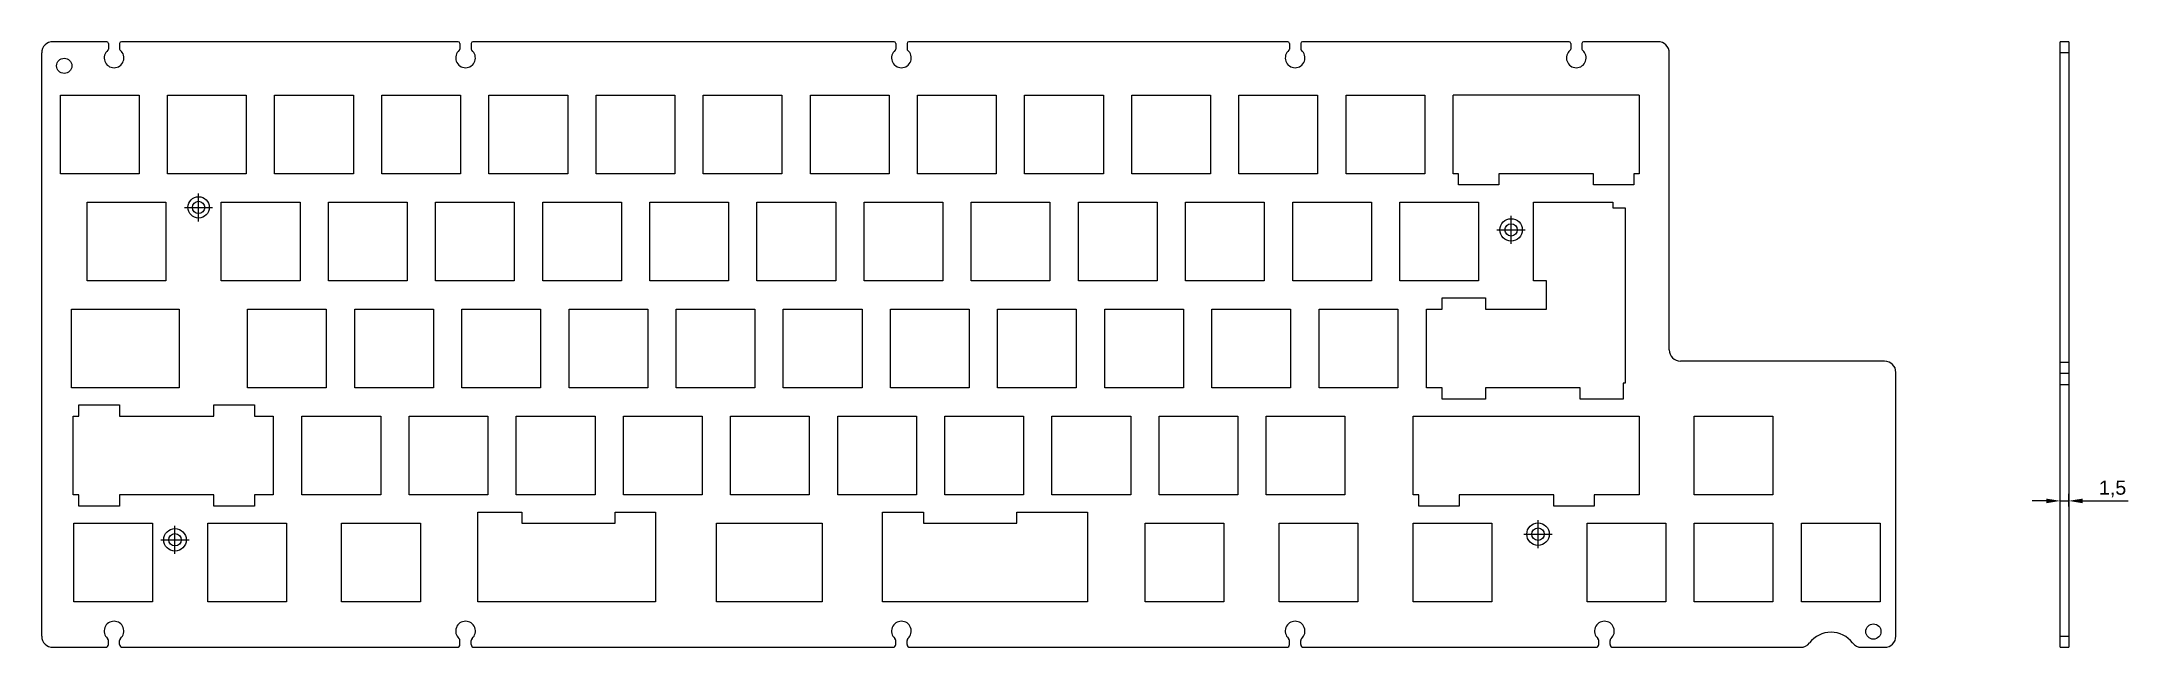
# Model space of a CAD drawing. Header units: millimetres. Extents: x 492 to 863, y 318 to 426.
import ezdxf

# ---------------------------------------------------------------- set-up
doc = ezdxf.new("R2010")
doc.units = ezdxf.units.MM
doc.layers.add('尺寸', color=3, linetype='Continuous')
doc.layers.add('도면층1', color=7, linetype='Continuous')
doc.styles.get("Standard").update_dxf_attribs({"font": 'Arial.ttf'})
doc.dimstyles.new('Annotative', dxfattribs={"dimscale": 0, "dimtxt": 2.5, "dimasz": 2.5, "dimexe": 1.25, "dimexo": 0.625, "dimtad": 1, "dimtxsty": 'Standard', "dimcen": 2.5, "dimadec": 0, "dimazin": 0, "dimtfac": 1, "dimtmove": 0, "dimatfit": 3, "dimfxl": 1, "dimarcsym": 0})

# ---------------------------------------------------------------- blocks, each defined once
blk = doc.blocks.new('*D7')
at = {"layer": 'Defpoints', "color": 0, "transparency": 16777216}
for p in [(850.85, 342.59), (852.35, 344.23), (852.35, 342.59)]:
    blk.add_point(p, dxfattribs=at)
at = {"layer": '尺寸', "color": 0, "lineweight": -2, "transparency": 16777216}
for p, q in [((850.85, 343.22), (850.85, 345.48)), ((852.35, 343.22), (852.35, 345.48)), ((848.35, 344.23), (845.85, 344.23)), ((850.85, 344.23), (852.35, 344.23)), ((854.85, 344.23), (862.94, 344.23))]:
    blk.add_line(p, q, dxfattribs=at)
at = {"layer": '尺寸', "color": 0, "transparency": 16777216}
for points in [[(848.35, 344.64), (848.35, 343.81), (850.85, 344.23)], [(854.85, 344.64), (854.85, 343.81), (852.35, 344.23)]]:
    blk.add_solid(points, dxfattribs=at)
at = {"layer": '尺寸', "color": 0, "transparency": 16777216, "insert": (860.15, 346.35), "char_height": 2.5, "attachment_point": 5}
blk.add_mtext('1,5', dxfattribs=at)

msp = doc.modelspace()

# ---------------------------------------------------------------- linework, layer by layer
at = {"color": 1, "linetype": 'Continuous'}
for p, q in [((491.944, 320.171), (491.944, 423.95)), ((819.619, 369.101), (783.32, 369.101))]:
    msp.add_line(p, q, dxfattribs=at)
at = {"color": 7, "linetype": 'Continuous'}
for p, q in [((503.5, 425.95), (493.944, 425.95)), ((503.8, 425.65), (503.8, 424.646)), ((505.8, 425.65), (505.8, 424.646)), ((566, 425.95), (506.1, 425.95)), ((566.3, 425.65), (566.3, 424.646)), ((568.3, 425.65), (568.3, 424.646)), ((643.5, 425.95), (568.6, 425.95)), ((643.8, 425.65), (643.8, 424.646)), ((645.8, 425.65), (645.8, 424.646)), ((713.5, 425.95), (646.1, 425.95)), ((713.8, 425.65), (713.8, 424.646)), ((715.8, 425.65), (715.8, 424.646)), ((763.5, 425.95), (716.1, 425.95)), ((763.8, 425.65), (763.8, 424.646)), ((765.8, 425.65), (765.8, 424.646)), ((779.32, 425.95), (766.1, 425.95)), ((781.32, 371.101), (781.32, 423.95)), ((850.853, 318.171), (850.853, 425.95)), ((852.353, 425.95), (850.853, 425.95)), ((852.353, 423.95), (850.853, 423.95)), ((852.353, 425.95), (852.353, 318.171)), ((495.257, 402.451), (495.257, 416.45)), ((495.257, 416.45), (509.256, 416.45)), ((509.256, 416.45), (509.256, 402.451)), ((514.307, 402.451), (514.307, 416.45)), ((514.307, 416.45), (528.306, 416.45)), ((528.306, 416.45), (528.306, 402.451)), ((533.357, 402.451), (533.357, 416.45)), ((533.357, 416.45), (547.356, 416.45)), ((547.356, 416.45), (547.356, 402.451)), ((552.407, 402.451), (552.407, 416.45)), ((552.407, 416.45), (566.406, 416.45)), ((566.406, 416.45), (566.406, 402.451)), ((571.457, 402.451), (571.457, 416.45)), ((571.457, 416.45), (585.457, 416.45)), ((585.457, 416.45), (585.457, 402.451)), ((590.507, 402.451), (590.507, 416.45)), ((590.507, 416.45), (604.507, 416.45)), ((604.507, 416.45), (604.507, 402.451)), ((609.557, 402.451), (609.557, 416.45)), ((609.557, 416.45), (623.557, 416.45)), ((623.557, 416.45), (623.557, 402.451)), ((628.607, 402.451), (628.607, 416.45)), ((628.607, 416.45), (642.607, 416.45)), ((642.607, 416.45), (642.607, 402.451)), ((647.657, 402.451), (647.657, 416.45)), ((647.657, 416.45), (661.657, 416.45)), ((661.657, 416.45), (661.657, 402.451)), ((666.707, 402.451), (666.707, 416.45)), ((666.707, 416.45), (680.707, 416.45)), ((680.707, 416.45), (680.707, 402.451)), ((685.757, 402.451), (685.757, 416.45)), ((685.757, 416.45), (699.757, 416.45)), ((699.757, 416.45), (699.757, 402.451)), ((704.807, 416.45), (718.807, 416.45)), ((704.807, 402.451), (704.807, 416.45)), ((718.807, 416.45), (718.807, 402.451)), ((723.857, 416.45), (737.857, 416.45)), ((723.857, 402.451), (723.857, 416.45)), ((737.857, 416.45), (737.857, 402.451)), ((775.957, 416.45), (742.907, 416.45)), ((742.907, 402.45), (742.907, 416.45)), ((775.957, 416.45), (775.957, 402.45)), ((509.256, 402.451), (495.257, 402.451)), ((528.306, 402.451), (514.307, 402.451)), ((547.356, 402.451), (533.357, 402.451)), ((566.406, 402.451), (552.407, 402.451)), ((585.457, 402.451), (571.457, 402.451)), ((604.507, 402.451), (590.507, 402.451)), ((623.557, 402.451), (609.557, 402.451)), ((642.607, 402.451), (628.607, 402.451)), ((661.657, 402.451), (647.657, 402.451)), ((680.707, 402.451), (666.707, 402.451)), ((699.757, 402.451), (685.757, 402.451)), ((718.807, 402.451), (704.807, 402.451)), ((737.857, 402.451), (723.857, 402.451)), ((743.827, 402.45), (742.907, 402.45)), ((743.827, 400.45), (743.827, 402.45)), ((767.827, 402.451), (751.027, 402.451)), ((751.027, 402.451), (751.027, 400.45)), ((767.827, 400.45), (767.827, 402.451)), ((775.957, 402.45), (775.027, 402.45)), ((775.027, 402.45), (775.027, 400.45)), ((500.019, 383.401), (500.019, 397.4)), ((500.019, 397.4), (514.019, 397.4)), ((514.019, 397.4), (514.019, 383.401)), ((751.027, 400.45), (743.827, 400.45)), ((757.194, 397.4), (771.274, 397.401)), ((757.194, 383.401), (757.194, 397.4)), ((775.027, 400.45), (767.827, 400.45)), ((771.274, 397.401), (771.274, 396.371)), ((771.274, 396.371), (773.504, 396.371)), ((773.504, 396.371), (773.504, 365.171)), ((514.019, 383.401), (500.019, 383.401)), ((759.504, 383.401), (757.194, 383.401)), ((759.504, 378.351), (759.504, 383.401)), ((740.95, 380.351), (748.654, 380.351)), ((740.95, 378.351), (740.95, 380.351)), ((748.654, 380.351), (748.654, 378.351)), ((497.26, 364.351), (497.26, 378.35)), ((497.26, 378.35), (516.4, 378.35)), ((516.4, 378.35), (516.4, 364.351)), ((738.144, 378.351), (740.95, 378.351)), ((738.144, 364.351), (738.144, 378.351)), ((748.654, 378.351), (759.504, 378.351)), ((850.853, 368.901), (852.353, 368.901)), ((516.4, 364.351), (497.26, 364.351)), ((740.95, 364.351), (738.144, 364.351)), ((740.95, 362.351), (740.95, 364.351)), ((765.454, 364.351), (748.654, 364.351)), ((748.654, 364.351), (748.654, 362.351)), ((765.454, 362.351), (765.454, 364.351)), ((773.504, 365.171), (773.149, 365.171)), ((773.149, 365.171), (773.149, 362.351)), ((821.619, 320.171), (821.619, 367.101)), ((852.353, 366.901), (850.853, 366.901)), ((852.353, 364.901), (850.853, 364.901)), ((498.558, 359.301), (498.558, 361.301)), ((498.558, 361.301), (505.758, 361.301)), ((505.758, 361.301), (505.758, 359.301)), ((522.558, 359.301), (522.558, 361.301)), ((522.558, 361.301), (529.758, 361.301)), ((529.758, 361.301), (529.758, 359.301)), ((748.654, 362.351), (740.95, 362.351)), ((773.149, 362.351), (765.454, 362.351)), ((497.558, 345.301), (497.558, 359.301)), ((497.558, 359.301), (498.558, 359.301)), ((505.758, 359.301), (522.558, 359.301)), ((529.758, 359.301), (533.068, 359.301)), ((533.068, 359.301), (533.068, 345.301)), ((735.806, 359.3), (775.956, 359.3)), ((735.806, 345.3), (735.806, 359.3)), ((775.956, 359.3), (775.956, 345.3)), ((785.77, 359.3), (799.769, 359.3)), ((785.77, 345.301), (785.77, 359.3)), ((799.769, 359.3), (799.769, 345.301)), ((498.558, 345.301), (497.558, 345.301)), ((498.558, 343.301), (498.558, 345.301)), ((505.758, 345.301), (505.758, 343.301)), ((522.558, 345.301), (505.758, 345.301)), ((522.558, 343.301), (522.558, 345.301)), ((529.758, 345.301), (529.758, 343.301)), ((533.068, 345.301), (529.758, 345.301)), ((736.786, 345.3), (735.806, 345.3)), ((736.786, 343.3), (736.786, 345.3)), ((760.786, 345.301), (743.986, 345.301)), ((743.986, 345.301), (743.986, 343.3)), ((760.786, 343.3), (760.786, 345.301)), ((775.956, 345.3), (767.986, 345.3)), ((767.986, 345.3), (767.986, 343.3)), ((799.769, 345.301), (785.77, 345.301)), ((505.758, 343.301), (498.558, 343.301)), ((529.758, 343.301), (522.558, 343.301)), ((569.5, 326.251), (569.5, 342.251)), ((569.5, 342.251), (577.3, 342.251)), ((577.3, 342.251), (577.3, 340.251)), ((593.9, 340.251), (593.9, 342.251)), ((593.9, 342.251), (601.1, 342.251)), ((601.1, 342.251), (601.1, 326.251)), ((641.44, 342.251), (648.74, 342.251)), ((641.44, 326.251), (641.44, 342.251)), ((648.74, 342.251), (648.74, 340.251)), ((665.34, 342.251), (677.899, 342.251)), ((665.34, 340.251), (665.34, 342.251)), ((677.899, 342.251), (677.899, 326.251)), ((743.986, 343.3), (736.786, 343.3)), ((767.986, 343.3), (760.786, 343.3)), ((497.637, 326.251), (497.637, 340.25)), ((497.637, 340.25), (511.637, 340.25)), ((511.637, 340.25), (511.637, 326.251)), ((521.451, 326.251), (521.451, 340.25)), ((521.451, 340.25), (535.45, 340.25)), ((535.45, 340.25), (535.45, 326.251)), ((545.262, 326.251), (545.262, 340.25)), ((545.262, 340.25), (559.262, 340.25)), ((559.262, 340.25), (559.262, 326.251)), ((577.3, 340.251), (593.9, 340.251)), ((611.94, 326.251), (611.94, 340.251)), ((611.94, 340.251), (630.7, 340.251)), ((630.7, 340.251), (630.7, 326.251)), ((648.74, 340.251), (665.34, 340.251)), ((688.137, 340.25), (702.138, 340.25)), ((688.137, 326.251), (688.137, 340.25)), ((702.138, 340.25), (702.138, 326.251)), ((711.951, 340.25), (725.95, 340.25)), ((711.951, 326.251), (711.951, 340.25)), ((725.95, 340.25), (725.95, 326.251)), ((735.762, 340.25), (749.763, 340.25)), ((735.762, 326.251), (735.762, 340.25)), ((749.763, 340.25), (749.763, 326.251)), ((766.72, 340.25), (780.719, 340.25)), ((766.72, 326.251), (766.72, 340.25)), ((780.719, 340.25), (780.719, 326.251)), ((785.77, 340.25), (799.769, 340.25)), ((785.77, 326.251), (785.77, 340.25)), ((799.769, 340.25), (799.769, 326.251)), ((804.82, 340.25), (818.819, 340.25)), ((804.82, 326.251), (804.82, 340.25)), ((818.819, 340.25), (818.819, 326.251)), ((511.637, 326.251), (497.637, 326.251)), ((535.45, 326.251), (521.451, 326.251)), ((559.262, 326.251), (545.262, 326.251)), ((601.1, 326.251), (569.5, 326.251)), ((630.7, 326.251), (611.94, 326.251)), ((677.899, 326.251), (641.44, 326.251)), ((702.138, 326.251), (688.137, 326.251)), ((725.95, 326.251), (711.951, 326.251)), ((749.763, 326.251), (735.762, 326.251)), ((780.719, 326.251), (766.72, 326.251)), ((799.769, 326.251), (785.77, 326.251)), ((818.819, 326.251), (804.82, 326.251)), ((503.8, 318.671), (503.8, 319.384)), ((505.8, 318.671), (505.8, 319.384)), ((566.3, 318.671), (566.3, 319.384)), ((568.3, 318.671), (568.3, 319.384)), ((643.8, 318.671), (643.8, 319.384)), ((645.8, 318.671), (645.8, 319.384)), ((713.8, 318.671), (713.8, 319.384)), ((715.8, 318.671), (715.8, 319.384)), ((768.8, 318.671), (768.8, 319.384)), ((770.8, 318.671), (770.8, 319.384)), ((850.853, 320.171), (852.353, 320.171)), ((493.944, 318.171), (503.3, 318.171)), ((506.3, 318.171), (565.8, 318.171)), ((568.8, 318.171), (643.3, 318.171)), ((646.3, 318.171), (713.3, 318.171)), ((716.3, 318.171), (768.3, 318.171)), ((771.3, 318.171), (804.683, 318.171)), ((815.517, 318.171), (819.619, 318.171)), ((850.853, 318.171), (852.353, 318.171))]:
    msp.add_line(p, q, dxfattribs=at)
at = {"color": 1, "linetype": 'Continuous'}
msp.add_circle((495.944, 421.65), 1.35, dxfattribs=at)
at = {"color": 7, "linetype": 'Continuous'}
msp.add_circle((817.619, 320.971), 1.35, dxfattribs=at)
at = {"color": 1, "linetype": 'Continuous'}
for centre, radius, start, end in [((493.944, 423.95), 2, 90, 180), ((783.32, 371.101), 2, 180, 270), ((819.619, 367.101), 2, 0, 90), ((493.944, 320.171), 2, 180, 270), ((810.1, 316.061), 4.8, 37.18938, 142.81062), ((804.683, 320.171), 2, 270, 322.81062), ((815.517, 320.171), 2, 217.18938, 270)]:
    msp.add_arc(centre, radius, start, end, dxfattribs=at)
at = {"color": 7, "linetype": 'Continuous'}
for centre, radius, start, end in [((504.8, 423.061), 1.75, 129.3567, 50.6433), ((503.5, 425.65), 0.3, 0, 90), ((503.5, 424.646), 0.3, 309.3567, 0), ((506.1, 425.65), 0.3, 90, 180), ((506.1, 424.646), 0.3, 180, 230.6433), ((567.3, 423.061), 1.75, 129.3567, 50.6433), ((566, 425.65), 0.3, 0, 90), ((566, 424.646), 0.3, 309.3567, 0), ((568.6, 425.65), 0.3, 90, 180), ((568.6, 424.646), 0.3, 180, 230.6433), ((644.8, 423.061), 1.75, 129.3567, 50.6433), ((643.5, 425.65), 0.3, 0, 90), ((643.5, 424.646), 0.3, 309.3567, 0), ((646.1, 425.65), 0.3, 90, 180), ((646.1, 424.646), 0.3, 180, 230.6433), ((714.8, 423.061), 1.75, 129.3567, 50.6433), ((713.5, 425.65), 0.3, 0, 90), ((713.5, 424.646), 0.3, 309.3567, 0), ((716.1, 425.65), 0.3, 90, 180), ((716.1, 424.646), 0.3, 180, 230.6433), ((764.8, 423.061), 1.75, 129.3567, 50.6433), ((763.5, 425.65), 0.3, 0, 90), ((763.5, 424.646), 0.3, 309.3567, 0), ((766.1, 425.65), 0.3, 90, 180), ((766.1, 424.646), 0.3, 180, 230.6433), ((779.32, 423.95), 2, 0, 90), ((504.8, 321.061), 1.75, 311.81031, 228.18969), ((567.3, 321.061), 1.75, 311.81031, 228.18969), ((644.8, 321.061), 1.75, 311.81031, 228.18969), ((714.8, 321.061), 1.75, 311.81031, 228.18969), ((769.8, 321.061), 1.75, 311.81031, 228.18969), ((503.3, 319.384), 0.5, 0, 48.18969), ((506.3, 319.384), 0.5, 131.81031, 180), ((565.8, 319.384), 0.5, 0, 48.18969), ((568.8, 319.384), 0.5, 131.81031, 180), ((643.3, 319.384), 0.5, 0, 48.18969), ((646.3, 319.384), 0.5, 131.81031, 180), ((713.3, 319.384), 0.5, 0, 48.18969), ((716.3, 319.384), 0.5, 131.81031, 180), ((768.3, 319.384), 0.5, 0, 48.18969), ((771.3, 319.384), 0.5, 131.81031, 180), ((819.619, 320.171), 2, 270, 0), ((503.3, 318.671), 0.5, 270, 0), ((506.3, 318.671), 0.5, 180, 270), ((565.8, 318.671), 0.5, 270, 0), ((568.8, 318.671), 0.5, 180, 270), ((643.3, 318.671), 0.5, 270, 0), ((646.3, 318.671), 0.5, 180, 270), ((713.3, 318.671), 0.5, 270, 0), ((716.3, 318.671), 0.5, 180, 270), ((768.3, 318.671), 0.5, 270, 0), ((771.3, 318.671), 0.5, 180, 270)]:
    msp.add_arc(centre, radius, start, end, dxfattribs=at)
at = {"layer": '尺寸'}
for p, q in [((519.831, 393.951), (519.831, 398.951)), ((517.331, 396.451), (522.331, 396.451)), ((753.194, 389.951), (753.194, 394.951)), ((750.694, 392.451), (755.694, 392.451)), ((515.637, 334.801), (515.637, 339.801)), ((755.491, 338.307), (760.491, 338.307)), ((757.991, 335.807), (757.991, 340.807)), ((513.137, 337.301), (518.137, 337.301))]:
    msp.add_line(p, q, dxfattribs=at)
for centre, radius in [((519.831, 396.451), 1.9), ((519.831, 396.451), 1.1), ((753.194, 392.451), 2), ((753.194, 392.451), 1.1), ((515.637, 337.301), 2), ((515.637, 337.301), 1.1), ((757.991, 338.307), 2), ((757.991, 338.307), 1.1)]:
    msp.add_circle(centre, radius, dxfattribs=at)
at = {"layer": '도면층1', "color": 7, "linetype": 'Continuous'}
for p, q in [((523.867, 383.4), (523.867, 397.4)), ((523.867, 397.4), (537.867, 397.4)), ((537.867, 397.4), (537.867, 383.4)), ((542.917, 383.4), (542.917, 397.4)), ((542.917, 397.4), (556.917, 397.4)), ((556.917, 397.4), (556.917, 383.4)), ((561.967, 383.4), (561.967, 397.4)), ((561.967, 397.4), (575.967, 397.4)), ((575.967, 397.4), (575.967, 383.4)), ((581.017, 383.4), (581.017, 397.4)), ((581.017, 397.4), (595.017, 397.4)), ((595.017, 397.4), (595.017, 383.4)), ((600.067, 383.4), (600.067, 397.4)), ((600.067, 397.4), (614.067, 397.4)), ((614.067, 397.4), (614.067, 383.4)), ((619.117, 383.4), (619.117, 397.4)), ((619.117, 397.4), (633.117, 397.4)), ((633.117, 397.4), (633.117, 383.4)), ((638.167, 383.4), (638.167, 397.4)), ((638.167, 397.4), (652.167, 397.4)), ((652.167, 397.4), (652.167, 383.4)), ((657.217, 383.4), (657.217, 397.4)), ((657.217, 397.4), (671.217, 397.4)), ((671.217, 397.4), (671.217, 383.4)), ((676.267, 383.4), (676.267, 397.4)), ((676.267, 397.4), (690.267, 397.4)), ((690.267, 397.4), (690.267, 383.4)), ((695.317, 397.4), (709.317, 397.4)), ((695.317, 383.4), (695.317, 397.4)), ((709.317, 397.4), (709.317, 383.4)), ((714.367, 397.4), (728.367, 397.4)), ((714.367, 383.4), (714.367, 397.4)), ((728.367, 397.4), (728.367, 383.4)), ((733.417, 397.4), (747.417, 397.4)), ((733.417, 383.4), (733.417, 397.4)), ((747.417, 397.4), (747.417, 383.4)), ((537.867, 383.4), (523.867, 383.4)), ((556.917, 383.4), (542.917, 383.4)), ((575.967, 383.4), (561.967, 383.4)), ((595.017, 383.4), (581.017, 383.4)), ((614.067, 383.4), (600.067, 383.4)), ((633.117, 383.4), (619.117, 383.4)), ((652.167, 383.4), (638.167, 383.4)), ((671.217, 383.4), (657.217, 383.4)), ((690.267, 383.4), (676.267, 383.4)), ((709.317, 383.4), (695.317, 383.4)), ((728.367, 383.4), (714.367, 383.4)), ((747.417, 383.4), (733.417, 383.4)), ((528.547, 364.35), (528.547, 378.35)), ((528.547, 378.35), (542.547, 378.35)), ((542.547, 378.35), (542.547, 364.35)), ((547.597, 364.35), (547.597, 378.35)), ((547.597, 378.35), (561.597, 378.35)), ((561.597, 378.35), (561.597, 364.35)), ((566.647, 364.35), (566.647, 378.35)), ((566.647, 378.35), (580.647, 378.35)), ((580.647, 378.35), (580.647, 364.35)), ((585.697, 364.35), (585.697, 378.35)), ((585.697, 378.35), (599.697, 378.35)), ((599.697, 378.35), (599.697, 364.35)), ((604.747, 364.35), (604.747, 378.35)), ((604.747, 378.35), (618.747, 378.35)), ((618.747, 378.35), (618.747, 364.35)), ((623.797, 364.35), (623.797, 378.35)), ((623.797, 378.35), (637.797, 378.35)), ((637.797, 378.35), (637.797, 364.35)), ((642.847, 364.35), (642.847, 378.35)), ((642.847, 378.35), (656.847, 378.35)), ((656.847, 378.35), (656.847, 364.35)), ((661.897, 364.35), (661.897, 378.35)), ((661.897, 378.35), (675.897, 378.35)), ((675.897, 378.35), (675.897, 364.35)), ((680.947, 378.35), (694.947, 378.35)), ((680.947, 364.35), (680.947, 378.35)), ((694.947, 378.35), (694.947, 364.35)), ((699.997, 378.35), (713.997, 378.35)), ((699.997, 364.35), (699.997, 378.35)), ((713.997, 378.35), (713.997, 364.35)), ((719.047, 378.35), (733.047, 378.35)), ((719.047, 364.35), (719.047, 378.35)), ((733.047, 378.35), (733.047, 364.35)), ((542.547, 364.35), (528.547, 364.35)), ((561.597, 364.35), (547.597, 364.35)), ((580.647, 364.35), (566.647, 364.35)), ((599.697, 364.35), (585.697, 364.35)), ((618.747, 364.35), (604.747, 364.35)), ((637.797, 364.35), (623.797, 364.35)), ((656.847, 364.35), (642.847, 364.35)), ((675.897, 364.35), (661.897, 364.35)), ((694.947, 364.35), (680.947, 364.35)), ((713.997, 364.35), (699.997, 364.35)), ((733.047, 364.35), (719.047, 364.35)), ((538.217, 345.3), (538.217, 359.3)), ((538.217, 359.3), (552.217, 359.3)), ((552.217, 359.3), (552.217, 345.3)), ((557.267, 345.3), (557.267, 359.3)), ((557.267, 359.3), (571.267, 359.3)), ((571.267, 359.3), (571.267, 345.3)), ((576.317, 345.3), (576.317, 359.3)), ((576.317, 359.3), (590.317, 359.3)), ((590.317, 359.3), (590.317, 345.3)), ((595.367, 345.3), (595.367, 359.3)), ((595.367, 359.3), (609.367, 359.3)), ((609.367, 359.3), (609.367, 345.3)), ((614.417, 345.3), (614.417, 359.3)), ((614.417, 359.3), (628.417, 359.3)), ((628.417, 359.3), (628.417, 345.3)), ((633.467, 345.3), (633.467, 359.3)), ((633.467, 359.3), (647.467, 359.3)), ((647.467, 359.3), (647.467, 345.3)), ((652.517, 359.3), (666.517, 359.3)), ((652.517, 345.3), (652.517, 359.3)), ((666.517, 359.3), (666.517, 345.3)), ((671.567, 359.3), (685.567, 359.3)), ((671.567, 345.3), (671.567, 359.3)), ((685.567, 359.3), (685.567, 345.3)), ((690.617, 359.3), (704.617, 359.3)), ((690.617, 345.3), (690.617, 359.3)), ((704.617, 359.3), (704.617, 345.3)), ((709.667, 359.3), (723.667, 359.3)), ((709.667, 345.3), (709.667, 359.3)), ((723.667, 359.3), (723.667, 345.3)), ((552.217, 345.3), (538.217, 345.3)), ((571.267, 345.3), (557.267, 345.3)), ((590.317, 345.3), (576.317, 345.3)), ((609.367, 345.3), (595.367, 345.3)), ((628.417, 345.3), (614.417, 345.3)), ((647.467, 345.3), (633.467, 345.3)), ((666.517, 345.3), (652.517, 345.3)), ((685.567, 345.3), (671.567, 345.3)), ((704.617, 345.3), (690.617, 345.3)), ((723.667, 345.3), (709.667, 345.3))]:
    msp.add_line(p, q, dxfattribs=at)

# ---------------------------------------------------------------- dimensions: what is measured, and where the dimension line sits
at = {"layer": '尺寸'}
dim = msp.add_linear_dim(base=(852.353, 344.226), p1=(850.853, 342.591), p2=(852.353, 342.591), dimstyle='Annotative', dxfattribs=at)
dim.commit()
dim.dimension.update_dxf_attribs({"geometry": '*D7', "text_midpoint": (860.145, 346.353)})

doc.saveas('drawing.dxf')
